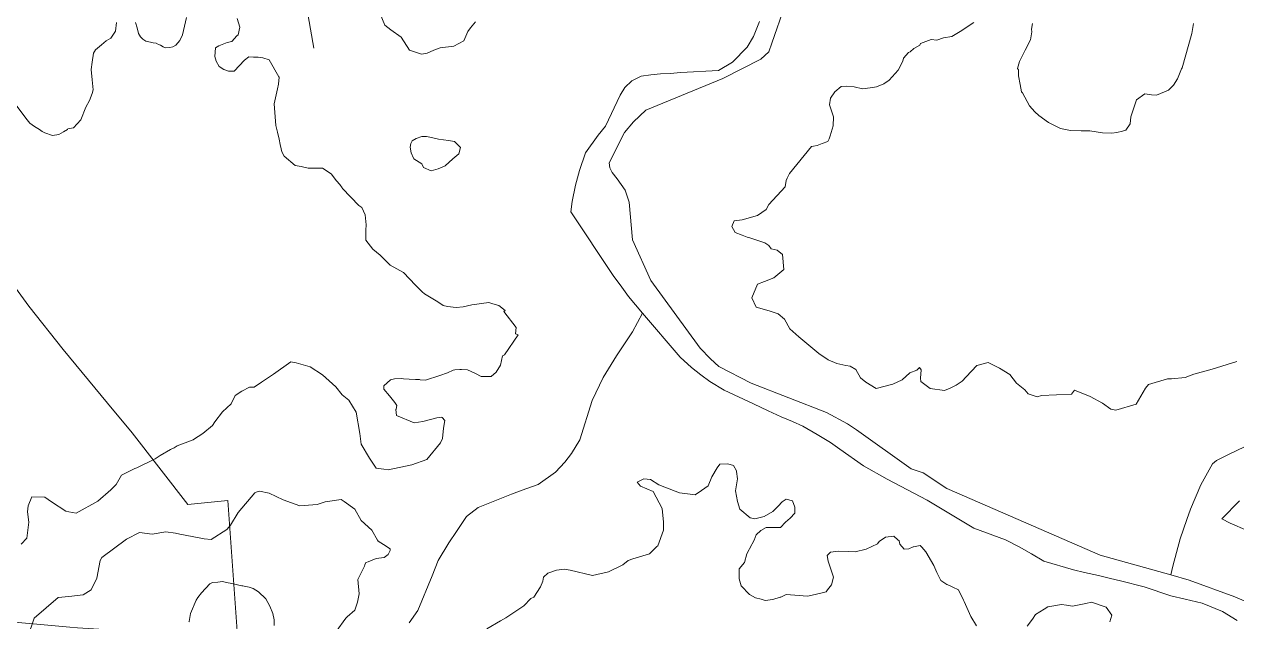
# Model space of a CAD drawing. Header units: metres. Extents: x 4652992 to 4879070, y 2074171 to 2309877.
# Drawn here: x 4654297 to 4654448.3, y 2307548.9 to 2307623.4 of the extents above; entities that cross this region are included whole.
import ezdxf

# ---------------------------------------------------------------- set-up
doc = ezdxf.new("R2010")
doc.units = ezdxf.units.M
doc.header["$MEASUREMENT"] = 0
for name, color, linetype, lineweight in [('Level 1', 2, 'Continuous', 0), ('Level 2', 6, 'Continuous', 0), ('Level 37', 3, 'Continuous', 0), ('Level 40', 1, 'Continuous', 0)]:
    doc.layers.add(name, color=color, linetype=linetype, lineweight=lineweight)

msp = doc.modelspace()

# ---------------------------------------------------------------- linework, layer by layer
at = {"layer": 'Level 1'}
for points in [[(4654333.101931, 2307620.47748, 1331.7862), (4654332.092287, 2307626.178896, 1331), (4654331.844118, 2307627.377505, 1330.75), (4654331.196718, 2307629.306277, 1330.56), (4654331.024721, 2307629.614321, 1330.56), (4654330.234499, 2307631.687929, 1330), (4654329.616518, 2307632.528933, 1329.92), (4654329.189699, 2307633.161318, 1329.76), (4654329.017275, 2307633.5553, 1329.58), (4654328.746279, 2307634.105898, 1329.48), (4654328.418886, 2307634.98511, 1329.35), (4654327.030703, 2307639.50989, 1328), (4654325.665102, 2307642.455508, 1327), (4654324.5553, 2307644.860903, 1326), (4654323.943667, 2307645.846687, 1325.6)], [(4654345.001284, 2307548.74988, 1343), (4654346.101931, 2307550.319887, 1342), (4654347.879885, 2307554.631716, 1341), (4654348.616701, 2307556.549074, 1340), (4654349.953493, 2307558.757082, 1338), (4654350.917483, 2307560.139712, 1337), (4654352.151125, 2307562.031679, 1336), (4654353.611513, 2307563.146731, 1335.26), (4654357.790713, 2307564.819704, 1335), (4654359.118532, 2307565.32831, 1334), (4654361.08771, 2307566.010073, 1333), (4654363.269717, 2307567.579897, 1332.26), (4654364.432497, 2307568.820132, 1332.26), (4654365.247683, 2307569.880678, 1332.26), (4654366.32532, 2307571.615114, 1332.26), (4654367.844485, 2307576.511477, 1332), (4654369.217287, 2307579.382876, 1331), (4654370.893679, 2307582.075686, 1330), (4654372.879885, 2307585.051699, 1329), (4654374.130318, 2307587.400825, 1328.48)], [(4654449.273501, 2307570.726076, 1336), (4654447.381106, 2307569.803713, 1335.64), (4654445.788332, 2307569.026675, 1335.54), (4654445.278078, 2307568.582705, 1335.5), (4654443.811892, 2307565.979677, 1335), (4654442.518313, 2307562.929323, 1334), (4654442.068728, 2307561.655092, 1333), (4654441.260683, 2307559.227907, 1332), (4654440.797488, 2307557.556277, 1331), (4654440.314089, 2307555.844485, 1330), (4654440.079737, 2307554.743591, 1329.446833)]]:
    msp.add_polyline3d(points, dxfattribs=at)
at = {"layer": 'Level 2'}
for points in [[(4654391.880495, 2307625.739504, 1326.6654), (4654390.289919, 2307621.087282, 1326.9016), (4654389.912905, 2307620.02228, 1326.9016), (4654388.916689, 2307619.094301, 1326.9016), (4654384.157107, 2307616.672488, 1327), (4654374.543093, 2307612.710329, 1327.7776), (4654373.026308, 2307611.288698, 1327.7776), (4654371.898318, 2307609.944704, 1327.7776), (4654369.969912, 2307606.172488, 1327.9687), (4654370.048525, 2307605.528689, 1327.9687), (4654370.345888, 2307604.961489, 1327.9687), (4654370.958498, 2307604.1803, 1327.9687), (4654371.957094, 2307602.763491, 1327.9687), (4654372.462282, 2307601.255678, 1327.9687), (4654372.888674, 2307596.536684, 1328), (4654375.154482, 2307591.455691, 1328.48), (4654381.333925, 2307583.039492, 1328.48), (4654382.636294, 2307581.699709, 1328.48), (4654383.642275, 2307580.757082, 1328.48), (4654387.706301, 2307578.678286, 1328.48), (4654397.106692, 2307575.018313, 1328.52), (4654399.721133, 2307573.611086, 1328.52), (4654400.8277, 2307572.835879, 1328.52), (4654407.668276, 2307567.98749, 1328.6676), (4654409.146303, 2307567.463076, 1328.6676), (4654412.133303, 2307565.525088, 1328.6676), (4654420.07709, 2307562.06531, 1329), (4654431.280276, 2307557.214113, 1329.36), (4654440.079737, 2307554.743591, 1329.4468), (4654442.376711, 2307554.098696, 1329.4695), (4654448.064699, 2307552.007509, 1329.72), (4654449.536684, 2307551.365298, 1329.72)], [(4654448.37372, 2307549.049685, 1329.54), (4654446.521731, 2307550.179323, 1329.52), (4654443.99811, 2307551.199526, 1329.48), (4654441.872683, 2307551.71448, 1329.46), (4654440.10071, 2307552.109499, 1329.46), (4654436.742495, 2307553.240114, 1329.46), (4654433.795107, 2307554.017275, 1329.46), (4654432.564089, 2307554.290285, 1329.38), (4654431.062502, 2307554.667116, 1329.36), (4654429.320132, 2307555.039309, 1329.36), (4654427.944094, 2307555.357485, 1329.36), (4654424.223513, 2307556.473086, 1329.34), (4654422.699282, 2307557.35071, 1329.14), (4654421.15851, 2307558.231692, 1329.14), (4654419.446291, 2307559.111696, 1329.14), (4654415.482119, 2307560.573733, 1329), (4654409.66791, 2307564.060915, 1328.64), (4654404.653933, 2307566.703676, 1328.52), (4654401.704287, 2307568.360903, 1328.52), (4654398.765505, 2307570.429079, 1328.52), (4654397.580691, 2307571.244326, 1328.5), (4654395.914309, 2307572.239077, 1328.48), (4654394.12488, 2307573.309511, 1328.48), (4654392.875124, 2307573.879092, 1328.48), (4654391.419924, 2307574.454104, 1328.48), (4654389.827883, 2307575.210696, 1328.48), (4654387.999697, 2307576.081911, 1328.48), (4654384.303713, 2307577.797732, 1328.48), (4654382.550722, 2307578.878115, 1328.48), (4654381.422121, 2307579.717104, 1328.48), (4654380.233706, 2307580.601931, 1328.48), (4654378.834109, 2307581.906679, 1328.48), (4654374.130318, 2307587.400825, 1328.48), (4654372.363528, 2307589.46448, 1328.48), (4654371.557925, 2307590.636721, 1328.48), (4654370.482119, 2307592.10248, 1328.48), (4654365.201296, 2307600.031679, 1328), (4654365.349673, 2307601.33008, 1328), (4654365.746096, 2307603.373476, 1327.98), (4654366.256289, 2307605.20508, 1327.94), (4654367.023684, 2307607.38312, 1327.82), (4654368.576906, 2307609.615725, 1327.82), (4654369.499514, 2307610.729677, 1327.8), (4654371.355105, 2307614.609926, 1327.74), (4654371.936892, 2307615.56592, 1327.68), (4654372.788088, 2307616.400515, 1327.64), (4654373.965884, 2307616.964907, 1327.62), (4654375.172732, 2307617.144472, 1327.54), (4654376.363283, 2307617.241091, 1327.46), (4654377.564089, 2307617.301089, 1327.42), (4654378.930483, 2307617.415285, 1327.38), (4654383.624514, 2307617.661928, 1327), (4654385.383486, 2307618.734133, 1327), (4654387.191103, 2307620.589907, 1326.88), (4654387.999697, 2307621.915285, 1326.74), (4654388.725527, 2307623.791323, 1326.72)]]:
    msp.add_polyline3d(points, dxfattribs=at)
at = {"layer": 'Level 37'}
msp.add_polyline3d([(4654293.472519, 2307593.774136, 1358.1063), (4654297.524579, 2307588.276778, 1358.5063), (4654301.803295, 2307582.854812, 1359.1063), (4654307.347034, 2307576.161758, 1359.6063), (4654310.404549, 2307572.449156, 1359.8063), (4654317.373448, 2307563.527221, 1359.7063), (4654322.375711, 2307564.036797, 1357.6063), (4654323.56084, 2307547.134968, 1357.6063), (4654314.350917, 2307547.487558, 1360.0063), (4654303.618291, 2307548.126783, 1362.7063), (4654302.654146, 2307548.213808, 1362.8599), (4654292.953222, 2307549.089431, 1364.4063)], dxfattribs=at)
at = {"layer": 'Level 40', "color": 3, "flags": 128}
for points, elevation in [([(4654347.773079, 2307609.296892), (4654347.180246, 2307609.459885), (4654346.595702, 2307609.44248), (4654345.873212, 2307609.184486), (4654345.365539, 2307608.883619), (4654345.21025, 2307608.557112), (4654345.123549, 2307608.127539), (4654345.242618, 2307607.388766), (4654345.559562, 2307606.744558), (4654345.605955, 2307606.655288), (4654346.58131, 2307606.049064), (4654346.795379, 2307605.55944), (4654347.740264, 2307605.147417), (4654348.643318, 2307605.4141), (4654349.477768, 2307605.783851), (4654350.459183, 2307606.660534), (4654351.208046, 2307607.270788), (4654351.415679, 2307608.078412), (4654350.669046, 2307608.808337), (4654349.89568, 2307608.962672), (4654348.675334, 2307609.116835), (4654347.773079, 2307609.296892)], 1341.24), ([(4654317.516839, 2307548.876484), (4654317.520507, 2307548.940066), (4654317.699153, 2307549.913776), (4654318.413936, 2307551.608097), (4654318.602574, 2307551.917322), (4654319.059991, 2307552.485099), (4654320.123861, 2307553.630064), (4654320.439481, 2307553.774655), (4654321.134991, 2307553.842925), (4654321.701628, 2307553.900985), (4654322.196921, 2307553.814121), (4654322.877703, 2307553.678189), (4654323.591486, 2307553.492892), (4654324.125263, 2307553.386229), (4654324.232675, 2307553.364782), (4654324.404123, 2307553.330549), (4654325.008886, 2307553.209795), (4654325.518641, 2307553.035135), (4654326.179876, 2307552.637965), (4654327.095946, 2307551.764426), (4654327.60354, 2307550.84868), (4654327.967815, 2307549.905624), (4654328.164643, 2307549.121472), (4654328.167051, 2307548.430902)], 1362.035774)]:
    msp.add_lwpolyline(points, dxfattribs=dict(at, elevation=elevation))
at = {"layer": 'Level 40', "color": 3}
for points in [[(4654341.383938, 2307624.737704, 1345.8197), (4654341.977348, 2307623.344982, 1345.8197), (4654342.723921, 2307622.766623, 1345.8197), (4654343.994817, 2307621.854804, 1345.8197), (4654345.024122, 2307620.2192, 1345.8197), (4654346.54988, 2307619.702174, 1345.8197), (4654347.248651, 2307619.822541, 1345.8197), (4654348.073001, 2307620.195711, 1345.8197), (4654348.865283, 2307620.505485, 1345.8197), (4654350.57733, 2307620.71532, 1345.8197), (4654351.839143, 2307621.377158, 1345.8197), (4654352.340729, 2307622.542329, 1345.8197), (4654352.643258, 2307622.990134, 1345.8197), (4654353.281988, 2307623.729863, 1345.8197)], [(4654308.46794, 2307623.65691, 1346.84), (4654308.344544, 2307622.56904, 1348.84), (4654307.932206, 2307621.951337, 1343.64), (4654307.76038, 2307621.693934, 1349.0478), (4654307.171195, 2307621.383239, 1348.84), (4654306.584733, 2307620.891708, 1348.84), (4654305.849671, 2307620.267535, 1348.84), (4654305.598929, 2307619.830706, 1348.84), (4654305.416935, 2307618.73098, 1348.84), (4654305.31341, 2307617.818436, 1348.84), (4654305.428155, 2307616.498097, 1349.64), (4654305.542322, 2307615.259246, 1349.64), (4654305.447696, 2307614.791692, 1349.64), (4654305.110443, 2307613.926642, 1349.64), (4654304.656268, 2307613.084905, 1349.64), (4654304.013267, 2307611.510573, 1349.64), (4654303.082543, 2307610.535604, 1351.24), (4654302.410956, 2307610.378821, 1351.6377), (4654302.355996, 2307610.328291, 1351.5358), (4654301.861223, 2307610.035188, 1351.5358), (4654301.287952, 2307609.696846, 1353.9358), (4654300.486611, 2307609.556249, 1357.1358), (4654299.502846, 2307609.915094, 1357.1358), (4654299.187221, 2307610.064548, 1357.1358), (4654298.846868, 2307610.305396, 1357.1358), (4654298.232452, 2307610.687401, 1357.1358), (4654297.668011, 2307611.102659, 1357.1358), (4654297.145647, 2307611.725663, 1357.1358), (4654295.444664, 2307614.000603, 1357.1358)], [(4654296.566585, 2307558.591541, 1368.5358), (4654297.274486, 2307559.335317, 1368.5358), (4654297.538713, 2307561.307139, 1368.5358), (4654297.358204, 2307562.600907, 1368.5358), (4654297.430684, 2307563.374571, 1368.5358), (4654297.909586, 2307564.472196, 1368.5358), (4654299.517918, 2307564.420989, 1368.5358), (4654300.346726, 2307563.850636, 1368.5358), (4654302.134031, 2307562.684021, 1368.5358), (4654302.522997, 2307562.606359, 1368.5358), (4654303.430586, 2307562.425147, 1368.5358), (4654306.126007, 2307563.961508, 1367.5358), (4654307.744448, 2307565.35859, 1367.5358), (4654308.421355, 2307566.034177, 1367.5358), (4654309.073963, 2307567.173019, 1367.5358), (4654310.757101, 2307567.999949, 1367.5358), (4654310.997526, 2307568.087061, 1367.5358), (4654313.281465, 2307569.222079, 1367.0358), (4654313.9344, 2307569.656941, 1367.0358), (4654315.212783, 2307570.390832, 1367.0358), (4654315.675006, 2307570.581152, 1367.0358), (4654316.052465, 2307570.843644, 1365.5358), (4654318.040924, 2307571.579223, 1365.5358), (4654318.097448, 2307571.625923, 1364.0358), (4654319.244403, 2307572.389823, 1364.0358), (4654320.469683, 2307573.368931, 1363.0358), (4654320.728551, 2307573.859276, 1362.5358), (4654321.687371, 2307575.08889, 1362.5358), (4654322.796163, 2307576.073516, 1361.0358), (4654323.291027, 2307577.113666, 1361.0358), (4654324.113336, 2307577.661332, 1361.0358), (4654325.08793, 2307578.155926, 1360.5358), (4654325.663174, 2307578.183544, 1360.5358), (4654326.563909, 2307578.792373, 1359.0358), (4654328.04776, 2307579.780643, 1359.0358), (4654330.218738, 2307581.345276, 1359.0358), (4654330.904498, 2307581.208385, 1359.0358), (4654332.659776, 2307580.715288, 1359.0358), (4654334.1671, 2307579.700828, 1359.0358), (4654335.86567, 2307578.220017, 1359.0358), (4654336.659576, 2307577.205206, 1359.0358), (4654337.472072, 2307576.548777, 1357.5358), (4654338.372103, 2307575.036413, 1356.5358), (4654338.835188, 2307572.366528, 1356.5358), (4654338.997938, 2307571.045253, 1356.5358), (4654340.038543, 2307569.326823, 1355.0358), (4654340.891838, 2307568.07153, 1353.5358), (4654341.834799, 2307567.946739, 1352.0358), (4654342.388418, 2307567.836216, 1352.0358), (4654345.332237, 2307568.492898, 1351.0358), (4654347.19095, 2307569.131292, 1351.0358), (4654348.913505, 2307571.238855, 1351.0358), (4654349.163921, 2307571.765652, 1351.0358), (4654349.276985, 2307573.040823, 1351.0358), (4654349.472697, 2307574.011078, 1351.0358), (4654349.112906, 2307574.371275, 1351.0358), (4654349.051554, 2307574.424755, 1350.1786), (4654348.470767, 2307574.342391, 1349.3214), (4654346.690235, 2307573.894067, 1349.3214), (4654345.616278, 2307573.714338, 1349.3214), (4654343.427654, 2307574.622106, 1349.3214), (4654343.354368, 2307575.363745, 1349.3214), (4654343.367276, 2307575.427716, 1349.3214), (4654343.456146, 2307575.868123, 1349.3214), (4654343.217722, 2307576.25832, 1350.0217), (4654342.56008, 2307577.073704, 1350.7221), (4654341.832916, 2307577.916577, 1350.7221), (4654341.831553, 2307578.238881, 1350.7221), (4654341.846399, 2307578.312438, 1350.7221), (4654342.689705, 2307579.070091, 1350.7221), (4654343.160926, 2307579.203221, 1350.7221), (4654344.065001, 2307579.251965, 1350.7221), (4654344.287509, 2307579.220055, 1349.3214), (4654345.003881, 2307579.143596, 1349.3214), (4654345.776518, 2307579.142011, 1349.3214), (4654346.277894, 2307579.115527, 1349.3214), (4654346.366333, 2307579.097819, 1348.621), (4654347.043994, 2307579.03644, 1347.2204), (4654348.828154, 2307579.61432, 1347.2204), (4654349.775764, 2307579.965613, 1347.2204), (4654350.496978, 2307580.28192, 1347.2204), (4654350.717939, 2307580.329185, 1347.2204), (4654351.324226, 2307580.371989, 1345.8197), (4654351.549589, 2307580.382809, 1345.8197), (4654352.283076, 2307580.327713, 1345.1193), (4654353.264911, 2307579.852428, 1344.419), (4654353.978125, 2307579.509214, 1344.419), (4654355.239784, 2307579.496706, 1344.419), (4654355.86484, 2307580.028585, 1344.419), (4654356.420605, 2307580.896218, 1344.419), (4654356.669802, 2307582.065037, 1344.419), (4654356.886129, 2307582.209152, 1344.419), (4654358.589251, 2307584.68077, 1344.419), (4654358.275891, 2307584.839693, 1344.419), (4654358.371846, 2307585.594373, 1345.8197), (4654356.82454, 2307587.606329, 1346.52), (4654356.985677, 2307587.716065, 1347.9207), (4654356.193803, 2307588.366522, 1347.9207), (4654355.45277, 2307588.544007, 1347.9207), (4654354.938491, 2307588.750357, 1347.9207), (4654352.812581, 2307588.442286, 1348.621), (4654351.762195, 2307588.185866, 1348.621), (4654350.878537, 2307588.095911, 1348.621), (4654349.777609, 2307588.249072, 1348.621), (4654349.233182, 2307588.370619, 1348.621), (4654348.96618, 2307588.546573, 1348.621), (4654348.383075, 2307588.926914, 1348.621), (4654346.899306, 2307589.822303, 1348.621), (4654346.632862, 2307590.080998, 1348.621), (4654345.838306, 2307590.833036, 1348.621), (4654345.807419, 2307590.872505, 1348.621), (4654344.304685, 2307592.470702, 1348.621), (4654342.648843, 2307593.368906, 1348.621), (4654341.609084, 2307594.438237, 1348.621), (4654341.3829, 2307594.651676, 1348.621), (4654340.462334, 2307595.367999, 1348.621), (4654339.599112, 2307596.518956, 1348.621), (4654339.581088, 2307597.92767, 1348.621), (4654339.634611, 2307598.247934, 1348.621), (4654339.632335, 2307598.435286, 1348.621), (4654339.491593, 2307599.665464, 1348.621), (4654339.07762, 2307600.564235, 1346.52), (4654338.731522, 2307600.833531, 1346.52), (4654336.699217, 2307602.971538, 1344.419), (4654336.651473, 2307603.037386, 1344.5609), (4654336.359267, 2307603.440401, 1344.419), (4654335.936643, 2307603.927232, 1344.419), (4654335.26115, 2307604.797523, 1344.419), (4654334.194222, 2307605.478827, 1344.419), (4654333.480452, 2307605.487457, 1344.419), (4654332.402035, 2307605.501951, 1344.419), (4654331.500591, 2307605.681856, 1344.419), (4654330.784368, 2307605.824796, 1344.419), (4654329.417106, 2307606.993498, 1345.8197), (4654329.122646, 2307607.519797, 1345.8197), (4654329.035766, 2307607.88536, 1345.8197), (4654328.90602, 2307608.431289, 1345.8197), (4654328.778902, 2307609.124536, 1345.8197), (4654328.576121, 2307609.990369, 1345.8197), (4654328.458384, 2307610.496095, 1345.8197), (4654328.351534, 2307610.813728, 1345.8197), (4654328.24581, 2307612.436582, 1345.8197), (4654328.132328, 2307613.527723, 1345.8197), (4654328.572697, 2307615.376415, 1345.8197), (4654328.692541, 2307615.982163, 1345.8197), (4654328.755445, 2307616.831004, 1345.8197), (4654328.742617, 2307616.878341, 1345.8197), (4654327.514376, 2307619.000738, 1342.318), (4654326.72359, 2307619.276836, 1342.318), (4654326.165895, 2307619.32741, 1342.318), (4654325.561622, 2307619.351498, 1342.318), (4654324.969131, 2307619.365539, 1342.318), (4654324.454517, 2307618.95546, 1340.9173), (4654323.175507, 2307617.602319, 1340.9173), (4654322.468142, 2307617.612968, 1340.9173), (4654321.873789, 2307617.795069, 1340.9173), (4654321.281533, 2307618.181324, 1340.9173), (4654320.899851, 2307618.853964, 1340.9173), (4654320.761859, 2307619.404915, 1340.9173), (4654320.809215, 2307620.487053, 1340.9173), (4654321.228757, 2307620.733653, 1340.9173), (4654322.265585, 2307621.165814, 1340.9173), (4654322.879924, 2307621.280049, 1340.9173), (4654323.488137, 2307621.983469, 1340.9173), (4654323.655116, 2307622.130508, 1340.9173), (4654323.850415, 2307623.096661, 1340.9173), (4654323.530271, 2307624.165642, 1340.9173)], [(4654317.18966, 2307624.282427, 1340.7358), (4654316.696658, 2307622.107397, 1340.7358), (4654316.368195, 2307621.416246, 1340.8358), (4654315.884552, 2307620.849588, 1341.1358), (4654315.496103, 2307620.631167, 1341.2358), (4654315.146176, 2307620.546733, 1341.3358), (4654314.559522, 2307620.514121, 1341.5358), (4654314.289748, 2307620.626294, 1341.6358), (4654313.964439, 2307620.835232, 1341.8358), (4654313.694601, 2307620.939253, 1341.8358), (4654313.418997, 2307621.098233, 1342.2358), (4654313.044514, 2307621.125999, 1342.2358), (4654312.702178, 2307621.210601, 1342.6358), (4654312.144489, 2307621.316341, 1342.6358), (4654311.748516, 2307621.578187, 1342.9358), (4654311.45392, 2307621.872663, 1343.64), (4654311.2011, 2307622.281394, 1343.64), (4654311.061258, 2307623.003496, 1343.64), (4654310.827013, 2307623.662755, 1343.64)], [(4654415.495113, 2307623.669386, 1352.1228), (4654413.773975, 2307622.522829, 1352.1228), (4654412.730522, 2307621.926301, 1350.0217), (4654411.713986, 2307621.740678, 1350.0217), (4654410.888579, 2307621.458715, 1350.0217), (4654410.169441, 2307621.524518, 1347.2204), (4654408.851021, 2307621.03638, 1347.2204), (4654408.72989, 2307620.853777, 1347.2204), (4654407.997998, 2307620.414002, 1345.8197), (4654407.550097, 2307620.013937, 1345.8197), (4654407.325036, 2307619.921402, 1345.1193), (4654406.690907, 2307619.227463, 1344.419), (4654406.613931, 2307618.844647, 1344.419), (4654406.032417, 2307617.702472, 1344.419), (4654404.910729, 2307616.457111, 1344.419), (4654404.265896, 2307616.005932, 1344.419), (4654403.335483, 2307615.642829, 1342.318), (4654402.563417, 2307615.498963, 1342.318), (4654401.602127, 2307615.40788, 1341.6176), (4654400.568492, 2307615.626565, 1340.2169), (4654399.597449, 2307615.728345, 1340.2169), (4654398.913247, 2307615.675766, 1340.2169), (4654398.126137, 2307615.018204, 1340.2169), (4654397.579428, 2307614.217384, 1340.2169), (4654397.471735, 2307613.389552, 1340.2169), (4654397.963332, 2307611.893997, 1340.2169), (4654397.923247, 2307610.755677, 1340.2169), (4654397.566921, 2307609.510161, 1340.2169), (4654397.414682, 2307609.166584, 1340.2169), (4654397.26253, 2307608.810556, 1340.2169), (4654396.552555, 2307608.577416, 1338.8163), (4654395.932654, 2307608.32218, 1338.1159), (4654395.488528, 2307608.222275, 1338.1159), (4654395.239366, 2307608.176073, 1338.1159), (4654392.481332, 2307604.838741, 1338.1159), (4654392.170555, 2307604.236968, 1338.1159), (4654392.069181, 2307603.934216, 1338.1159), (4654391.955945, 2307603.170376, 1338.1159), (4654389.886527, 2307600.959024, 1338.1159), (4654389.546657, 2307600.345047, 1338.1159), (4654388.480333, 2307599.567849, 1338.1159), (4654386.556457, 2307599.026919, 1338.1159), (4654385.592435, 2307598.905074, 1338.1159), (4654385.297549, 2307598.19789, 1338.1159), (4654385.686696, 2307597.469759, 1338.1159), (4654386.585019, 2307597.119531, 1338.1159), (4654387.18193, 2307596.886815, 1338.1159), (4654387.546707, 2307596.814016, 1338.1159), (4654389.406742, 2307596.158265, 1338.1159), (4654389.911313, 2307595.851672, 1338.1159), (4654390.211134, 2307595.410332, 1338.4661), (4654390.941012, 2307595.264669, 1338.8163), (4654391.625462, 2307594.732326, 1338.8163), (4654391.775574, 2307592.855502, 1338.8163), (4654390.505693, 2307591.7897, 1338.8163), (4654389.363382, 2307591.358046, 1338.8163), (4654388.500258, 2307591.002592, 1338.8163), (4654387.762406, 2307589.302797, 1338.8163), (4654388.319273, 2307588.136156, 1338.8163), (4654389.94273, 2307587.680198, 1338.8163), (4654391.058818, 2307587.325502, 1338.8163), (4654391.844666, 2307586.640891, 1338.8163), (4654392.528457, 2307585.448859, 1338.8163), (4654393.643853, 2307584.434551, 1338.8163), (4654394.886128, 2307583.394901, 1338.8163), (4654396.128433, 2307582.355225, 1338.8163), (4654397.294934, 2307581.594575, 1338.8163), (4654398.385619, 2307581.112966, 1338.8163), (4654399.52733, 2307580.885087, 1338.8163), (4654400.034759, 2307580.783808, 1338.8163), (4654400.744892, 2307580.378151, 1338.8163), (4654401.327506, 2307579.338135, 1338.8163), (4654402.012152, 2307578.805592, 1338.8163), (4654403.305614, 2307578.019559, 1338.8163), (4654405.387047, 2307578.527867, 1338.8163), (4654406.554923, 2307579.08654, 1338.8163), (4654407.520052, 2307579.949585, 1338.8163), (4654408.383184, 2307580.30514, 1338.8163), (4654408.713381, 2307580.635103, 1338.8163), (4654408.916114, 2307580.330728, 1338.8163), (4654408.839031, 2307579.290449, 1338.8163), (4654408.889413, 2307578.884512, 1338.8163), (4654410.030573, 2307577.996931, 1338.8163), (4654411.832148, 2307577.769309, 1338.8163), (4654412.542929, 2307578.023329, 1338.8163), (4654413.279191, 2307578.404222, 1338.8163), (4654414.040929, 2307578.911984, 1338.8163), (4654414.548934, 2307579.470378, 1338.8163), (4654415.866936, 2307580.853642, 1339.5166), (4654417.261706, 2307581.23444, 1339.5166), (4654418.706322, 2307580.550607, 1339.5166), (4654419.998757, 2307579.765303, 1339.5166), (4654420.834605, 2307578.675598, 1339.5166), (4654421.84813, 2307577.814094, 1339.5166), (4654422.278798, 2307577.332603, 1339.5166), (4654423.394145, 2307576.978142, 1339.5166), (4654423.952062, 2307577.130478, 1339.5166), (4654427.679318, 2307577.309459, 1339.5166), (4654428.059176, 2307577.787605, 1340.9173), (4654430.007538, 2307577.003897, 1340.9173), (4654431.550933, 2307576.169394, 1340.9173), (4654432.588206, 2307575.4359, 1340.9173), (4654433.220895, 2307575.30962, 1340.9173), (4654435.750703, 2307576.04334, 1343.7186), (4654436.937257, 2307578.036058, 1343.7186), (4654437.290608, 2307578.490114, 1343.7186), (4654439.661747, 2307579.197155, 1343.7186), (4654440.152503, 2307579.210338, 1345.1193), (4654441.891263, 2307579.386951, 1345.1193), (4654442.973972, 2307579.767401, 1345.1193), (4654445.229819, 2307580.422094, 1345.1193), (4654448.312, 2307581.378112, 1345.1193)], [(4654442.894057, 2307623.520722, 1364.8337), (4654442.702739, 2307622.312947, 1364.8337), (4654441.486332, 2307617.994311, 1351.3337), (4654441.407659, 2307617.873565, 1351.3337), (4654440.912021, 2307616.64037, 1351.3337), (4654440.396237, 2307615.833147, 1351.3337), (4654439.801416, 2307615.231793, 1351.3337), (4654438.300272, 2307614.581611, 1351.3337), (4654437.658363, 2307614.657236, 1351.3337), (4654436.853409, 2307614.76396, 1351.3337), (4654435.78927, 2307614.022199, 1351.3337), (4654435.096469, 2307611.900517, 1349.3337), (4654434.995181, 2307611.022915, 1349.3337), (4654434.462101, 2307610.23145, 1349.3337), (4654434.02888, 2307610.087997, 1349.3337), (4654433.340719, 2307609.95941, 1349.3337), (4654432.733797, 2307609.843823, 1349.3337), (4654431.567609, 2307609.917288, 1349.3337), (4654429.96308, 2307610.156477, 1349.3337), (4654428.880859, 2307610.159598, 1349.3337), (4654427.568544, 2307610.185336, 1349.3337), (4654426.308595, 2307610.455855, 1349.3337), (4654424.800548, 2307611.206115, 1349.3337), (4654423.595977, 2307612.050244, 1349.3337), (4654423.085992, 2307612.503552, 1349.3337), (4654422.459282, 2307613.277029, 1349.3337), (4654421.556917, 2307614.894562, 1349.3337), (4654421.423763, 2307615.029584, 1349.3337), (4654421.256172, 2307615.920844, 1349.3337), (4654421.068624, 2307617.024023, 1349.3337), (4654421.048797, 2307617.740431, 1350.3337), (4654420.94671, 2307617.924867, 1350.3337), (4654421.187894, 2307618.803618, 1351.8337), (4654421.914079, 2307620.228084, 1351.8337), (4654422.546623, 2307621.509823, 1351.8337), (4654422.743673, 2307622.507535, 1351.8337), (4654422.673245, 2307622.839131, 1353.3337), (4654422.815507, 2307623.547276, 1353.3337)], [(4654415.810371, 2307548.403236, 1340.44), (4654415.120883, 2307549.560157, 1340.44), (4654414.284716, 2307551.443265, 1339.6974), (4654414.220103, 2307551.588778, 1339.64), (4654413.558113, 2307552.886888, 1339.64), (4654412.848614, 2307553.222852, 1339.64), (4654412.439374, 2307553.416636, 1339.64), (4654412.13912, 2307553.558814, 1339.64), (4654411.364396, 2307554.053535, 1339.64), (4654410.879622, 2307555.024733, 1339.64), (4654410.478851, 2307555.930564, 1339.64), (4654409.511295, 2307557.620035, 1340.44), (4654409.009891, 2307558.195954, 1341.0088), (4654408.806077, 2307558.430057, 1341.24), (4654407.948468, 2307558.261917, 1341.24), (4654407.932457, 2307558.254542, 1341.24), (4654407.361044, 2307557.991359, 1341.24), (4654406.773844, 2307557.963147, 1341.24), (4654406.271155, 2307558.596759, 1341.24), (4654406.159705, 2307559.006829, 1341.24), (4654406.009436, 2307559.135985, 1341.24), (4654405.498524, 2307559.575113, 1341.24), (4654404.45455, 2307559.444182, 1341.24), (4654403.671149, 2307558.921888, 1341.24), (4654403.461128, 2307558.600229, 1341.24), (4654402.067087, 2307557.933187, 1341.24), (4654400.696687, 2307557.625009, 1341.24), (4654399.783331, 2307557.661906, 1341.24), (4654398.627645, 2307557.6987, 1341.24), (4654398.259259, 2307557.652498, 1341.24), (4654397.583623, 2307557.56776, 1341.24), (4654397.163777, 2307557.166769, 1341.24), (4654397.312149, 2307556.458407, 1341.24), (4654397.983475, 2307554.455819, 1341.64), (4654397.705554, 2307553.516414, 1342.04), (4654397.240045, 2307552.894151, 1342.04), (4654397.043485, 2307552.631401, 1342.04), (4654396.570108, 2307552.518218, 1342.2032), (4654395.700002, 2307552.310176, 1342.5032), (4654394.723226, 2307552.07663, 1342.84), (4654393.146859, 2307552.204481, 1344.0253), (4654392.063449, 2307552.292352, 1344.84), (4654391.405677, 2307551.973698, 1344.84), (4654391.32073, 2307551.957931, 1344.84), (4654390.392461, 2307551.660551, 1344.84), (4654389.455132, 2307551.55806, 1344.84), (4654388.928031, 2307551.704542, 1344.84), (4654388.221389, 2307551.900917, 1344.84), (4654387.479512, 2307552.290386, 1344.84), (4654386.441537, 2307553.366477, 1344.84), (4654386.18278, 2307554.23871, 1344.84), (4654386.19358, 2307555.491515, 1344.84), (4654386.850247, 2307556.287314, 1342.44), (4654387.166305, 2307557.356302, 1341.64), (4654387.783297, 2307558.523174, 1341.3709), (4654387.832079, 2307558.615431, 1341.3496), (4654388.083317, 2307559.09058, 1341.24), (4654388.307753, 2307559.724491, 1341.24), (4654388.904907, 2307560.283985, 1341.24), (4654389.557733, 2307560.638442, 1341.24), (4654390.451469, 2307560.646125, 1340.6475), (4654391.367829, 2307560.654001, 1340.04), (4654391.984618, 2307561.30767, 1340.04), (4654392.573238, 2307561.821302, 1340.04), (4654393.133962, 2307562.437591, 1340.04), (4654393.144161, 2307563.212314, 1340.04), (4654392.865026, 2307563.996234, 1340.04), (4654392.081227, 2307564.201246, 1340.04), (4654391.576827, 2307563.865022, 1340.04), (4654391.059219, 2307563.331997, 1340.5673), (4654390.398869, 2307562.651979, 1341.24), (4654389.330497, 2307562.03141, 1342.04), (4654388.167486, 2307561.731338, 1342.44), (4654387.562735, 2307561.852065, 1342.44), (4654386.279799, 2307562.931041, 1342.44), (4654385.992498, 2307563.908043, 1342.44), (4654385.724222, 2307565.220028, 1342.44), (4654385.983104, 2307566.710073, 1340.04), (4654385.881574, 2307567.652663, 1340.04), (4654385.847946, 2307567.71924, 1340.04), (4654385.499823, 2307568.40846, 1340.04), (4654384.762734, 2307568.60414, 1340.04), (4654383.782683, 2307568.557069, 1340.04), (4654383.446106, 2307568.090292, 1340.04), (4654382.78203, 2307566.960732, 1340.04), (4654382.313952, 2307565.840553, 1340.04), (4654381.507176, 2307565.285165, 1340.8419), (4654380.704218, 2307564.732405, 1341.64), (4654380.42373, 2307564.767112, 1341.9289), (4654378.762699, 2307564.972644, 1343.64), (4654376.923845, 2307565.678034, 1343.64), (4654376.162314, 2307565.975043, 1343.64), (4654375.141147, 2307566.662177, 1343.64), (4654374.286409, 2307566.73615, 1343.64), (4654373.477455, 2307566.317703, 1343.64), (4654373.891867, 2307565.817975, 1346.04), (4654375.462485, 2307565.129364, 1349.24), (4654376.591617, 2307563.0453, 1350.44), (4654376.765634, 2307561.327816, 1351.24), (4654376.755077, 2307560.324559, 1351.24), (4654376.025304, 2307558.36369, 1351.24), (4654375.937147, 2307558.278198, 1351.3776), (4654375.000036, 2307557.369428, 1352.84), (4654372.937404, 2307556.732956, 1353.7643), (4654372.322092, 2307556.543087, 1354.04), (4654371.658049, 2307556.000338, 1354.2091), (4654369.896505, 2307555.131033, 1354.5358), (4654367.890457, 2307554.653178, 1354.5358), (4654365.079702, 2307555.315746, 1354.5358), (4654364.367356, 2307555.457967, 1354.5358), (4654363.390855, 2307555.348934, 1355.0358), (4654362.299422, 2307554.95885, 1355.0358), (4654361.792177, 2307554.452123, 1355.0358), (4654361.694025, 2307553.965045, 1355.0358), (4654361.396551, 2307553.266192, 1355.0358), (4654360.567412, 2307551.953281, 1355.0358), (4654360.202665, 2307551.79712, 1356.5358), (4654359.306809, 2307550.863338, 1356.5358), (4654358.95646, 2307550.629834, 1356.5358), (4654357.087892, 2307549.384456, 1356.5358), (4654356.397748, 2307549.007573, 1356.5358), (4654354.716297, 2307548.006069, 1356.5358)], [(4654335.90783, 2307547.678254, 1354.46), (4654337.106122, 2307549.352252, 1354.46), (4654337.269331, 2307549.496274, 1354.46), (4654338.211136, 2307550.327359, 1354.46), (4654338.562382, 2307551.357281, 1354.46), (4654338.766495, 2307552.368725, 1354.46), (4654338.596027, 2307554.184863, 1353.97), (4654339.408536, 2307555.841051, 1353.97), (4654339.46739, 2307555.981717, 1353.97), (4654339.593311, 2307556.282675, 1353.97), (4654339.870281, 2307556.39076, 1353.97), (4654340.891187, 2307556.789158, 1353.97), (4654341.875643, 2307556.927557, 1353.97), (4654342.396694, 2307557.300487, 1351.8), (4654342.641195, 2307557.781173, 1351.1), (4654342.628468, 2307557.999796, 1351.1), (4654341.780159, 2307558.553346, 1351.1), (4654341.143934, 2307558.968504, 1351.1), (4654341.070282, 2307559.079253, 1351.1), (4654340.361721, 2307560.325205, 1351.1), (4654339.02458, 2307561.513301, 1352.01), (4654338.230007, 2307562.925753, 1358.38), (4654336.886577, 2307563.881457, 1359.3092), (4654336.509432, 2307564.149755, 1359.57), (4654334.501646, 2307563.842002, 1360.41), (4654334.279699, 2307563.769794, 1360.7542), (4654333.508563, 2307563.518913, 1361.95), (4654331.347798, 2307563.340097, 1362.79), (4654329.289364, 2307564.121568, 1363.42), (4654327.519026, 2307564.947708, 1363.42), (4654326.33818, 2307565.183463, 1363.42), (4654325.896857, 2307565.062992, 1363.42), (4654325.754818, 2307564.968376, 1366.0358), (4654323.641735, 2307562.547208, 1366.0358), (4654322.718934, 2307560.95193, 1366.0358), (4654322.257819, 2307560.386457, 1366.0358), (4654320.288838, 2307559.154797, 1366.0358), (4654319.411846, 2307559.226506, 1367.5358), (4654317.909188, 2307559.526531, 1367.5358), (4654316.383487, 2307559.831156, 1367.5358), (4654315.853818, 2307559.936888, 1368.5358), (4654314.608842, 2307560.121277, 1369.0358), (4654312.914134, 2307559.809133, 1369.0358), (4654311.326853, 2307560.032358, 1369.0358), (4654309.736674, 2307559.221297, 1369.0358), (4654306.652789, 2307556.919039, 1369.0358), (4654306.444524, 2307556.555944, 1369.0358), (4654305.998638, 2307554.351712, 1369.0358), (4654305.295114, 2307552.873334, 1369.0358), (4654304.317348, 2307552.237832, 1369.0358), (4654302.539175, 2307552.026258, 1369.0358), (4654301.195982, 2307551.938021, 1369.0358), (4654298.187053, 2307549.32305, 1369.0358), (4654297.342431, 2307546.887111, 1369.0358)], [(4654448.645069, 2307563.972267, 1343.0183), (4654446.444507, 2307561.736123, 1342.318), (4654447.483748, 2307561.188767, 1341.6176), (4654449.606313, 2307560.27975, 1341.6176)], [(4654432.479187, 2307548.896875, 1339.5358), (4654432.708168, 2307549.69994, 1339.5358), (4654432.012718, 2307550.729291, 1339.5358), (4654430.179865, 2307551.321095, 1339.5358), (4654429.466713, 2307551.185115, 1339.5358), (4654427.798263, 2307550.823627, 1339.5358), (4654427.044001, 2307550.974205, 1339.5358), (4654426.441823, 2307551.068038, 1340.0358), (4654424.740085, 2307550.766373, 1340.5358), (4654424.282622, 2307550.461288, 1340.5358), (4654423.188706, 2307549.804625, 1340.44), (4654422.818175, 2307549.236844, 1340.44), (4654422.155056, 2307548.34998, 1340.44)]]:
    msp.add_polyline3d(points, dxfattribs=at)

doc.saveas('drawing.dxf')
